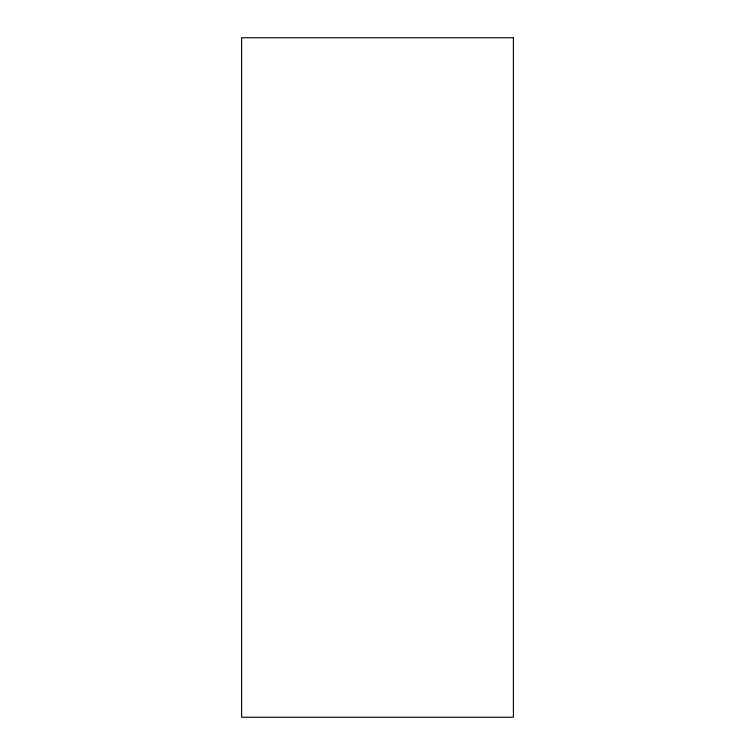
<?xml version="1.0" encoding="UTF-8"?>
<svg xmlns="http://www.w3.org/2000/svg" width="755" height="755" viewBox="0 0 755 755"><rect width="100%" height="100%" fill="white"/><g stroke="black" fill="none" stroke-linecap="round" stroke-linejoin="round"><path stroke-width="1.13" d="M513.4 37.75L241.6 37.75L241.6 717.25L513.4 717.25L513.4 37.75"/></g></svg>
